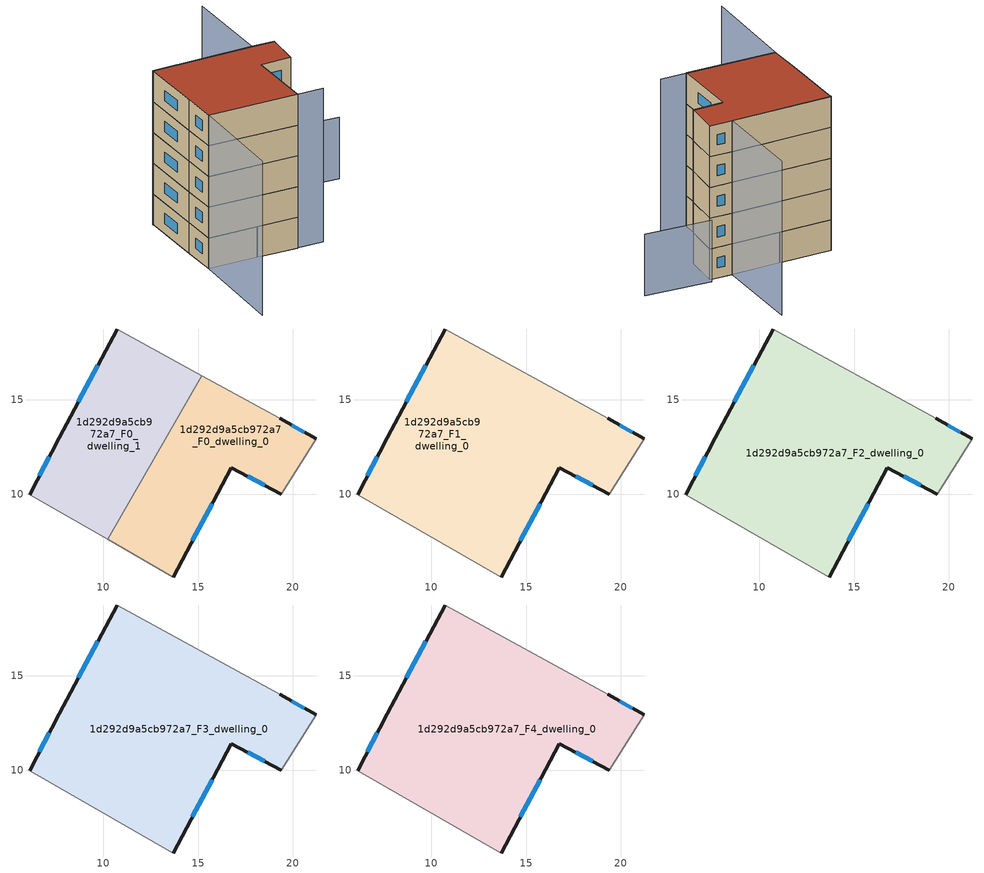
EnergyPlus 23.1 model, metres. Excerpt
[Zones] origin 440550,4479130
1d292d9a5cb972a7_F0_dwelling_0
 floor ground (EU_floor_Construction): 19.39,10.01 21.26,12.92 19.32,14.01 15.21,16.27 10.23,7.61 13.69,5.62 16.77,11.4 z0
 wall outside (EU_wall_Construction): 19.32,14.01 21.26,12.92 / 19.39,10.01 16.77,11.4 13.69,5.62 z0:3
 wall adiabatic (EU_wall_Construction): 15.21,16.27 19.32,14.01 / 21.26,12.92 19.39,10.01 / 13.69,5.62 10.23,7.61 z0:3
 wall to 1d292d9a5cb972a7_F0_dwelling_1 (EU_wall_Construction): 10.23,7.61 15.21,16.27 z0:3
 window (EU_Window_Construction): 19.96,13.65 20.62,13.28 / 18.52,10.47 17.64,10.94 / 15.75,9.49 14.71,7.54 z0.99:2.01
1d292d9a5cb972a7_F0_dwelling_1
 floor ground (EU_floor_Construction): 10.23,7.61 15.21,16.27 10.72,18.73 7.66,12.99 6.1,9.98 z0
 wall outside (EU_wall_Construction): 6.1,9.98 7.66,12.99 10.72,18.73 z0:3
 wall adiabatic (EU_wall_Construction): 10.72,18.73 15.21,16.27 / 10.23,7.61 6.1,9.98 z0:3
 window (EU_Window_Construction): 8.68,14.89 9.71,16.83 / 6.62,10.97 7.15,11.99 z0.99:2.01
1d292d9a5cb972a7_F1_dwelling_0
 floor to 1d292d9a5cb972a7_F0_dwelling_0 (EU_floor_Construction): 19.39,10.01 21.26,12.92 19.32,14.01 15.21,16.27 10.23,7.61 13.69,5.62 16.77,11.4 z3
 floor to 1d292d9a5cb972a7_F0_dwelling_1 (EU_floor_Construction): 10.23,7.61 15.21,16.27 10.72,18.73 7.66,12.99 6.1,9.98 z3
 wall outside (EU_wall_Construction): 19.39,10.01 16.77,11.4 13.69,5.62 / 6.1,9.98 7.66,12.99 10.72,18.73 / 19.32,14.01 21.26,12.92 z3:6
 wall adiabatic (EU_wall_Construction): 21.26,12.92 19.39,10.01 / 13.69,5.62 6.1,9.98 / 10.72,18.73 19.32,14.01 z3:6
 window (EU_Window_Construction): 18.52,10.47 17.64,10.94 / 15.75,9.49 14.71,7.54 / 6.62,10.97 7.15,11.99 / 8.68,14.89 9.71,16.83 / 19.96,13.65 20.62,13.28 z3.99:5.01
1d292d9a5cb972a7_F2_dwelling_0
 floor to 1d292d9a5cb972a7_F1_dwelling_0 (EU_floor_Construction): 19.39,10.01 21.26,12.92 19.32,14.01 10.72,18.73 7.66,12.99 6.1,9.98 13.69,5.62 16.77,11.4 z6
 wall outside (EU_wall_Construction): 19.39,10.01 16.77,11.4 13.69,5.62 / 6.1,9.98 7.66,12.99 10.72,18.73 / 19.32,14.01 21.26,12.92 z6:9
 wall adiabatic (EU_wall_Construction): 21.26,12.92 19.39,10.01 / 13.69,5.62 6.1,9.98 / 10.72,18.73 19.32,14.01 z6:9
 window (EU_Window_Construction): 18.52,10.47 17.64,10.94 / 15.75,9.49 14.71,7.54 / 6.62,10.97 7.15,11.99 / 8.68,14.89 9.71,16.83 / 19.96,13.65 20.62,13.28 z6.99:8.01
1d292d9a5cb972a7_F3_dwelling_0
 floor to 1d292d9a5cb972a7_F2_dwelling_0 (EU_floor_Construction): 19.39,10.01 21.26,12.92 19.32,14.01 10.72,18.73 7.66,12.99 6.1,9.98 13.69,5.62 16.77,11.4 z9
 wall outside (EU_wall_Construction): 19.39,10.01 16.77,11.4 13.69,5.62 / 6.1,9.98 7.66,12.99 10.72,18.73 / 19.32,14.01 21.26,12.92 z9:12
 wall adiabatic (EU_wall_Construction): 21.26,12.92 19.39,10.01 / 13.69,5.62 6.1,9.98 / 10.72,18.73 19.32,14.01 z9:12
 window (EU_Window_Construction): 18.52,10.47 17.64,10.94 / 15.75,9.49 14.71,7.54 / 6.62,10.97 7.15,11.99 / 8.68,14.89 9.71,16.83 / 19.96,13.65 20.62,13.28 z9.99:11.01
1d292d9a5cb972a7_F4_dwelling_0
 floor to 1d292d9a5cb972a7_F3_dwelling_0 (EU_floor_Construction): 19.39,10.01 21.26,12.92 19.32,14.01 10.72,18.73 7.66,12.99 6.1,9.98 13.69,5.62 16.77,11.4 z12
 wall outside (EU_wall_Construction): 19.39,10.01 16.77,11.4 13.69,5.62 / 6.1,9.98 7.66,12.99 10.72,18.73 / 19.32,14.01 21.26,12.92 z12:15
 wall adiabatic (EU_wall_Construction): 21.26,12.92 19.39,10.01 / 13.69,5.62 6.1,9.98 / 10.72,18.73 19.32,14.01 z12:15
 window (EU_Window_Construction): 18.52,10.47 17.64,10.94 / 15.75,9.49 14.71,7.54 / 6.62,10.97 7.15,11.99 / 8.68,14.89 9.71,16.83 / 19.96,13.65 20.62,13.28 z12.99:14.01
 roof outside (EU_roof_Construction): 19.32,14.01 21.26,12.92 19.39,10.01 16.77,11.4 13.69,5.62 6.1,9.98 7.66,12.99 10.72,18.73 z15
shading: 21.46,13.28 26.92,9.82 z0:6; 1.09,1.22 6.1,9.98 / 6.1,9.98 15.88,4.38 / 23.59,21.89 19.32,14.01 / 19.32,14.01 10.64,18.71 z0:15
[Building]
EU S2 Campaign: North Axis=0; Terrain=City; Solar Distribution=FullExterior
[Site:Location]
Madrid: Latitude=40.5; Longitude=-3.5; Time Zone=1; Elevation=609
[SizingPeriod:WeatherFileDays]
AnnualSizingPeriod: Begin Month=1; Begin Day of Month=1; End Month=12; End Day of Month=31; Day of Week for Start Day=Monday; Use Weather File Daylight Saving Period=No; Use Weather File Rain and Snow Indicators=No
[MATERIAL]
EU_InternalMass_Material: Roughness=MediumRough; Thickness=0.1; Conductivity=1; Density=1800; Specific Heat=900; Thermal Absorptance=0.9; Solar Absorptance=0.7; Visible Absorptance=0.7
[MATERIAL:NOMASS] Roughness=MediumRough; Thermal Absorptance=0.9; Solar Absorptance=0.7; Visible Absorptance=0.7
Name | Thermal Resistance
EU_wall_NoMass | 0.609216
EU_roof_NoMass | 0.513268
EU_floor_NoMass | 0.568163
[WINDOWMATERIAL:SIMPLEGLAZINGSYSTEM]
EU_Window_SimpleGlazing: UFactor=5.50606; Solar Heat Gain Coefficient=0.85; Visible Transmittance=0.85
[CONSTRUCTION]
EU_wall_Construction: EU_wall_NoMass
EU_roof_Construction: EU_roof_NoMass
EU_floor_Construction: EU_floor_NoMass
EU_InternalMass_Construction: EU_InternalMass_Material
EU_Window_Construction: EU_Window_SimpleGlazing
[ZONE] Type=1; Multiplier=1; Ceiling Height=autocalculate; Floor Area=autocalculate; Part of Total Floor Area=Yes
Name | Volume
1d292d9a5cb972a7_F0_dwelling_0 | 147.673
1d292d9a5cb972a7_F1_dwelling_0 | 295.346
1d292d9a5cb972a7_F2_dwelling_0; 1d292d9a5cb972a7_F3_dwelling_0; 1d292d9a5cb972a7_F4_dwelling_0 | 295.347
1d292d9a5cb972a7_F0_dwelling_1 | 147.678
[INTERNALMASS] Construction=EU_InternalMass_Construction
Name | Zone or ZoneList | Surface Area
1d292d9a5cb972a7_F0_dwelling_0_EU_InternalMass | 1d292d9a5cb972a7_F0_dwelling_0 | 49.2249
1d292d9a5cb972a7_F0_dwelling_1_EU_InternalMass | 1d292d9a5cb972a7_F0_dwelling_1 | 49.2266
1d292d9a5cb972a7_F1_dwelling_0_EU_InternalMass | 1d292d9a5cb972a7_F1_dwelling_0 | 98.4489
1d292d9a5cb972a7_F2_dwelling_0_EU_InternalMass | 1d292d9a5cb972a7_F2_dwelling_0 | 98.4489
1d292d9a5cb972a7_F3_dwelling_0_EU_InternalMass | 1d292d9a5cb972a7_F3_dwelling_0 | 98.4489
1d292d9a5cb972a7_F4_dwelling_0_EU_InternalMass | 1d292d9a5cb972a7_F4_dwelling_0 | 98.4489
[OTHEREQUIPMENT] Fuel Type=Electricity; Design Level Calculation Method=Watts/Area; Power per Zone Floor Area=1; Fraction Latent=0; Fraction Radiant=0; Fraction Lost=0; Carbon Dioxide Generation Rate=0; EndUse Subcategory=EU_Step8_InternalGains
Name | Zone or ZoneList or Space or SpaceList | Schedule
EU_Step8_InternalGain_1d292d9a5cb972a7_F0_dwelling_0_f000 | 1d292d9a5cb972a7_F0_dwelling_0 | EU_Step8_GainSchedule_1d292d9a5cb972a7_F0_dwelling_0_f000
EU_Step8_InternalGain_1d292d9a5cb972a7_F0_dwelling_1_f000 | 1d292d9a5cb972a7_F0_dwelling_1 | EU_Step8_GainSchedule_1d292d9a5cb972a7_F0_dwelling_1_f000
EU_Step8_InternalGain_1d292d9a5cb972a7_F1_dwelling_0_f000 | 1d292d9a5cb972a7_F1_dwelling_0 | EU_Step8_GainSchedule_1d292d9a5cb972a7_F1_dwelling_0_f000
EU_Step8_InternalGain_1d292d9a5cb972a7_F2_dwelling_0_f000 | 1d292d9a5cb972a7_F2_dwelling_0 | EU_Step8_GainSchedule_1d292d9a5cb972a7_F2_dwelling_0_f000
EU_Step8_InternalGain_1d292d9a5cb972a7_F3_dwelling_0_f000 | 1d292d9a5cb972a7_F3_dwelling_0 | EU_Step8_GainSchedule_1d292d9a5cb972a7_F3_dwelling_0_f000
EU_Step8_InternalGain_1d292d9a5cb972a7_F4_dwelling_0_f000 | 1d292d9a5cb972a7_F4_dwelling_0 | EU_Step8_GainSchedule_1d292d9a5cb972a7_F4_dwelling_0_f000
[ZONEVENTILATION:DESIGNFLOWRATE] Schedule=EU_AlwaysOn; Design Flow Rate Calculation Method=AirChanges/Hour; Air Changes per Hour=0.752966; Ventilation Type=Natural; Fan Pressure Rise=0; Fan Total Efficiency=1; Constant Term Coefficient=1; Temperature Term Coefficient=0; Velocity Term Coefficient=0; Velocity Squared Term Coefficient=0; Minimum Indoor Temperature=-100; Maximum Indoor Temperature=100; Delta Temperature=-100; Minimum Outdoor Temperature=-100; Maximum Outdoor Temperature=100; Maximum Wind Speed=40
Name | Zone or ZoneList or Space or SpaceList
EU_ConstantAir_1d292d9a5cb972a7_F0_dwelling_0 | 1d292d9a5cb972a7_F0_dwelling_0
EU_ConstantAir_1d292d9a5cb972a7_F0_dwelling_1 | 1d292d9a5cb972a7_F0_dwelling_1
EU_ConstantAir_1d292d9a5cb972a7_F1_dwelling_0 | 1d292d9a5cb972a7_F1_dwelling_0
EU_ConstantAir_1d292d9a5cb972a7_F2_dwelling_0 | 1d292d9a5cb972a7_F2_dwelling_0
EU_ConstantAir_1d292d9a5cb972a7_F3_dwelling_0 | 1d292d9a5cb972a7_F3_dwelling_0
EU_ConstantAir_1d292d9a5cb972a7_F4_dwelling_0 | 1d292d9a5cb972a7_F4_dwelling_0
[HVACTEMPLATE:THERMOSTAT] Constant Heating Setpoint=20; Constant Cooling Setpoint=50
EU_HeatOnly_1d292d9a5cb972a7_F0_dwelling_0; EU_HeatOnly_1d292d9a5cb972a7_F0_dwelling_1; EU_HeatOnly_1d292d9a5cb972a7_F1_dwelling_0; EU_HeatOnly_1d292d9a5cb972a7_F2_dwelling_0; EU_HeatOnly_1d292d9a5cb972a7_F3_dwelling_0; EU_HeatOnly_1d292d9a5cb972a7_F4_dwelling_0
[HVACTEMPLATE:ZONE:IDEALLOADSAIRSYSTEM] System Availability Schedule=EU_AlwaysOn; Maximum Heating Supply Air Temperature=50; Minimum Cooling Supply Air Temperature=13; Maximum Heating Supply Air Humidity Ratio=0.0156; Minimum Cooling Supply Air Humidity Ratio=0.0077; Heating Limit=NoLimit; Cooling Limit=NoLimit; Heating Availability Schedule=EU_AlwaysOn; Cooling Availability Schedule=EU_CoolingOff; Dehumidification Control Type=ConstantSensibleHeatRatio; Cooling Sensible Heat Ratio=0.7; Dehumidification Setpoint=60; Humidification Control Type=None; Humidification Setpoint=30; Outdoor Air Method=None; Outdoor Air Flow Rate per Person=0.00944; Outdoor Air Flow Rate per Zone Floor Area=0; Outdoor Air Flow Rate per Zone=0; Demand Controlled Ventilation Type=None; Outdoor Air Economizer Type=NoEconomizer; Heat Recovery Type=None; Sensible Heat Recovery Effectiveness=0.7; Latent Heat Recovery Effectiveness=0.65
Name | Template Thermostat
1d292d9a5cb972a7_F0_dwelling_0 | EU_HeatOnly_1d292d9a5cb972a7_F0_dwelling_0
1d292d9a5cb972a7_F0_dwelling_1 | EU_HeatOnly_1d292d9a5cb972a7_F0_dwelling_1
1d292d9a5cb972a7_F1_dwelling_0 | EU_HeatOnly_1d292d9a5cb972a7_F1_dwelling_0
1d292d9a5cb972a7_F2_dwelling_0 | EU_HeatOnly_1d292d9a5cb972a7_F2_dwelling_0
1d292d9a5cb972a7_F3_dwelling_0 | EU_HeatOnly_1d292d9a5cb972a7_F3_dwelling_0
1d292d9a5cb972a7_F4_dwelling_0 | EU_HeatOnly_1d292d9a5cb972a7_F4_dwelling_0
[SIZING:ZONE] Zone Cooling Design Supply Air Temperature Input Method=SupplyAirTemperature; Zone Cooling Design Supply Air Temperature=13; Zone Heating Design Supply Air Temperature Input Method=SupplyAirTemperature; Zone Heating Design Supply Air Temperature=50; Zone Cooling Design Supply Air Humidity Ratio=0.008; Zone Heating Design Supply Air Humidity Ratio=0.008; Cooling Design Air Flow Method=DesignDay; Cooling Design Air Flow Rate=0; Cooling Minimum Air Flow per Zone Floor Area=0.000762; Cooling Minimum Air Flow=0; Cooling Minimum Air Flow Fraction=0.2; Heating Design Air Flow Method=DesignDay; Heating Design Air Flow Rate=0; Heating Maximum Air Flow per Zone Floor Area=0.002032; Heating Maximum Air Flow=0.141576; Heating Maximum Air Flow Fraction=0.3; Account for Dedicated Outdoor Air System=No; Dedicated Outdoor Air System Control Strategy=NeutralSupplyAir; Dedicated Outdoor Air Low Setpoint Temperature for Design=autosize; Dedicated Outdoor Air High Setpoint Temperature for Design=autosize; Zone Load Sizing Method=Sensible Load Only No Latent Load; Zone Latent Cooling Design Supply Air Humidity Ratio Input Method=HumidityRatioDifference; Zone Cooling Design Supply Air Humidity Ratio Difference=0.005; Zone Latent Heating Design Supply Air Humidity Ratio Input Method=HumidityRatioDifference; Zone Humidification Design Supply Air Humidity Ratio Difference=0.005
1d292d9a5cb972a7_F0_dwelling_0; 1d292d9a5cb972a7_F0_dwelling_1; 1d292d9a5cb972a7_F1_dwelling_0; 1d292d9a5cb972a7_F2_dwelling_0; 1d292d9a5cb972a7_F3_dwelling_0; 1d292d9a5cb972a7_F4_dwelling_0
[SCHEDULE:CONSTANT]
Name | Hourly Value
EU_AlwaysOn | 1
EU_CoolingOff | 0
[SCHEDULE:FILE] Column Number=1; Rows to Skip at Top=0; Number of Hours of Data=8760; Column Separator=Comma; Interpolate to Timestep=No; Minutes per Item=60; Adjust Schedule for Daylight Savings=Yes
Name | File
EU_Step8_GainSchedule_1d292d9a5cb972a7_F0_dwelling_0_f000 | ../../schedules/1d292d9a5cb972a7/1d292d9a5cb972a7_F0_dwelling_0_f000_gain.csv
EU_Step8_GainSchedule_1d292d9a5cb972a7_F0_dwelling_1_f000 | ../../schedules/1d292d9a5cb972a7/1d292d9a5cb972a7_F0_dwelling_1_f000_gain.csv
EU_Step8_GainSchedule_1d292d9a5cb972a7_F1_dwelling_0_f000 | ../../schedules/1d292d9a5cb972a7/1d292d9a5cb972a7_F1_dwelling_0_f000_gain.csv
EU_Step8_GainSchedule_1d292d9a5cb972a7_F2_dwelling_0_f000 | ../../schedules/1d292d9a5cb972a7/1d292d9a5cb972a7_F2_dwelling_0_f000_gain.csv
EU_Step8_GainSchedule_1d292d9a5cb972a7_F3_dwelling_0_f000 | ../../schedules/1d292d9a5cb972a7/1d292d9a5cb972a7_F3_dwelling_0_f000_gain.csv
EU_Step8_GainSchedule_1d292d9a5cb972a7_F4_dwelling_0_f000 | ../../schedules/1d292d9a5cb972a7/1d292d9a5cb972a7_F4_dwelling_0_f000_gain.csv
